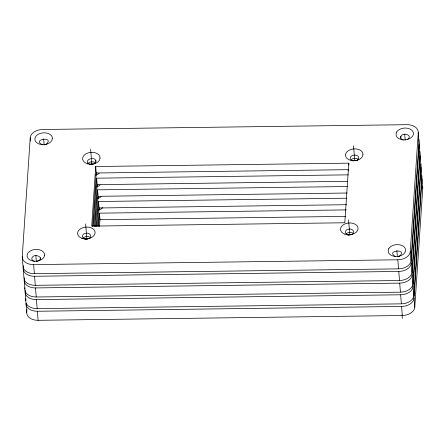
<?xml version="1.0" encoding="UTF-8"?>
<svg xmlns="http://www.w3.org/2000/svg" width="445" height="445" viewBox="0 0 445 445"><rect width="100%" height="100%" fill="white"/><g stroke="black" fill="none" stroke-linecap="round" stroke-linejoin="round"><path stroke-width="0.67" d="M22.929 265.109L22.25 256.682L30.227 137.722A11.954 8.043 -4.6 0 1 42.687 129.495L406.891 124.683A11.954 8.043 -4.6 0 1 418.267 132.599L418.995 141.666L411.019 260.631A11.954 8.043 -4.6 0 1 398.559 268.858L34.354 273.669A11.954 8.043 -4.6 0 1 22.979 265.754M418.94 142.178A11.954 8.043 -4.6 0 1 419.207 144.258L419.935 153.33L411.959 272.29A11.954 8.043 -4.6 0 1 399.499 280.522L35.294 285.334A11.954 8.043 -4.6 0 1 23.919 277.419L23.19 268.346L23.374 265.582M420.842 163.938A11.954 8.043 -4.6 0 1 420.875 164.989L412.899 283.954A11.954 8.043 -4.6 0 1 400.439 292.181L36.234 296.993A11.954 8.043 -4.6 0 1 24.859 289.078L24.264 277.936M24.859 289.078L24.948 287.693M421.782 175.603A11.954 8.043 -4.6 0 1 421.81 176.654L413.833 295.614A11.954 8.043 -4.6 0 1 401.373 303.846L37.174 308.658A11.954 8.043 -4.6 0 1 25.793 300.742L25.159 290.285M25.793 300.742L25.932 298.667M421.754 177.16A11.954 8.043 -4.6 0 1 422.021 179.246L422.75 188.318L414.773 307.278A11.954 8.043 -4.6 0 1 402.313 315.505L38.109 320.317A11.954 8.043 -4.6 0 1 26.733 312.401L26.917 309.637M95.714 166.513L91.72 226.11L344.803 222.767L348.797 163.165L95.714 166.513L96.237 172.994L92.66 226.355M93.45 225.993L96.654 178.178L348.346 174.846M94.39 226.232L97.171 184.653L96.654 178.178M95.13 226.566L97.588 189.837L347.206 186.538M96.114 226.116L98.111 196.317L97.588 189.837M96.86 226.449L98.529 201.502L346.755 198.214M97.844 225.999L99.051 207.976L98.529 201.502M98.584 226.327L99.469 213.161L346.31 209.895M99.524 226.572L99.986 219.641L99.469 213.161M411.019 260.631L410.29 251.559L418.267 132.599M411.959 272.29L411.23 263.218L419.207 144.258M412.899 283.954L412.17 274.882L420.141 155.922A11.954 8.043 -4.6 0 0 419.88 153.837M413.833 295.614L413.105 286.541L421.081 167.581A11.954 8.043 -4.6 0 0 420.814 165.501M414.773 307.278L414.045 298.206L422.021 179.246M90.218 164.372C82.064 161.858 93.1 155.105 95.797 160.489C96.493 162.486 94.524 163.977 92.788 164.3M407.286 139.608C414.54 134.473 399.838 131.453 400.7 138.111L401.485 139.146L403.32 140.025M400.884 136.281L400.823 138.306M40.178 259.357L40.295 257.677M95.903 161.452L95.797 160.489M96.949 173.016L95.975 174.857M97.889 184.675L96.915 186.522M98.829 196.34L97.85 198.181M99.769 207.999L98.79 209.845M88.833 238.687C93.456 236.951 89.278 231.834 85.679 233.375C81.073 233.53 81.641 239.816 86.185 239.193M399.621 256.098C408.032 248.327 385.159 250.335 395.282 256.515M45.334 144.669L44.717 144.847M46.213 144.364C55.169 135.753 30.844 139.441 42.659 144.831M351.467 234.665C356.634 233.147 352.128 227.395 348.285 229.353C343.051 230.048 345.765 236.579 350.165 234.988M399.543 256.148L398.392 256.554M86.419 239.199L87.782 239.032M36.957 261.387C46.847 258.067 32.68 251.542 31.712 258.99L32.758 260.631L34.738 261.41M96.237 172.994L348.624 169.656M97.171 184.653L347.484 181.343M98.111 196.317L347.033 193.024M99.051 207.976L346.583 204.706M99.986 219.641L345.442 216.392M22.25 256.682A11.954 8.043 -4.6 0 0 33.625 264.603L397.83 259.791A11.954 8.043 -4.6 0 0 410.29 251.559M23.19 268.346A11.954 8.043 -4.6 0 0 34.565 276.262L398.77 271.45A11.954 8.043 -4.6 0 0 411.23 263.218M24.125 280.011A11.954 8.043 -4.6 0 0 35.505 287.926L399.71 283.115A11.954 8.043 -4.6 0 0 412.17 274.882M25.065 291.67A11.954 8.043 -4.6 0 0 36.44 299.585L400.645 294.774A11.954 8.043 -4.6 0 0 413.105 286.541M26.733 312.401L26.005 303.334A11.954 8.043 -4.6 0 0 37.38 311.25L401.585 306.438A11.954 8.043 -4.6 0 0 414.045 298.206M420.141 155.922L420.875 164.989M421.081 167.581L421.81 176.654M404.694 133.962L405.189 140.136M397.83 259.791L398.559 268.858M398.77 271.45L399.499 280.522M399.71 283.115L400.439 292.181M400.645 294.774L401.373 303.846M401.585 306.438L402.313 315.505M396.873 250.552L397.374 256.721M402.058 314.993L402.336 318.42M353.536 145.726L354.737 160.623M348.797 163.165L348.952 165.112M348.574 219.808L349.77 234.726M90.635 149.197L91.887 164.745M85.629 223.918L86.881 239.466M43.643 138.734L44.138 144.909M30.227 137.722L30.488 140.965M35.823 255.319L36.323 261.493M33.625 264.603L34.354 273.669M34.565 276.262L35.294 285.334M35.505 287.926L36.234 296.993M36.44 299.585L37.174 308.658M37.38 311.25L38.109 320.317M418.728 139.585A11.954 8.043 -4.6 0 1 418.995 141.666M355.689 160.829A4.383 2.948 -4.6 0 0 357.947 159.727L358.854 157.975L358.18 156.245A4.383 2.948 -4.6 0 0 351.111 156.34A4.383 2.948 -4.6 0 0 352.991 160.868M82.859 238.459A4.394 2.959 -4.6 0 1 86.619 236.523A4.394 2.959 -4.6 0 1 90.663 237.802M346.243 233.803A4.394 2.959 -4.6 0 1 353.341 233.436M87.732 163.977A4.394 2.959 -4.6 0 1 91.258 161.841A4.394 2.959 -4.6 0 1 95.469 162.881M351.361 159.577A4.394 2.959 -4.6 0 1 358.447 159.482M99.163 173.328A8.789 5.913 -4.6 0 1 95.931 175.169M89.973 164.322A8.789 5.913 -4.6 0 1 92.705 163.994M419.668 151.244A11.954 8.043 -4.6 0 1 419.935 153.33M348.73 170.735A8.789 5.913 -4.6 0 1 347.884 170.04M352.874 160.845A8.789 5.913 -4.6 0 1 356.968 160.573M347.912 234.932A8.789 5.913 -4.6 0 1 352.006 234.66M84.967 239.043A8.789 5.913 -4.6 0 1 87.693 238.715M100.097 184.987A8.789 5.913 -4.6 0 1 96.865 186.828M101.037 196.651A8.789 5.913 -4.6 0 1 97.805 198.492M102.745 207.509A8.789 5.913 -4.6 0 1 98.746 210.151M422.483 186.233A11.954 8.043 -4.6 0 1 422.75 188.318M100.025 158.153L99.58 159.994A8.789 5.913 -4.6 0 1 85.896 163.137A8.789 5.913 -4.6 0 1 86.536 153.536A8.789 5.913 -4.6 0 1 99.825 156.323L100.025 158.153M52.332 138.618L51.854 140.459A8.789 5.913 -4.6 0 1 38.17 143.602A8.789 5.913 -4.6 0 1 38.815 134.001A8.789 5.913 -4.6 0 1 52.098 136.787L52.332 138.618M44.522 255.202L44.038 257.043A8.789 5.913 -4.6 0 1 30.355 260.192A8.789 5.913 -4.6 0 1 30.994 250.585A8.789 5.913 -4.6 0 1 44.283 253.372L44.522 255.202M362.975 154.682L362.48 156.518A8.789 5.913 -4.6 0 1 348.797 159.666A8.789 5.913 -4.6 0 1 349.436 150.06A8.789 5.913 -4.6 0 1 362.725 152.852L362.975 154.682M388.663 248.827L388.162 250.663L388.418 252.493A8.789 5.913 -4.6 0 0 401.702 255.285A8.789 5.913 -4.6 0 0 402.347 245.679A8.789 5.913 -4.6 0 0 388.663 248.827M396.595 132.043L396.022 134.078L396.323 136.103A8.789 5.913 -4.6 0 0 409.606 138.656A8.789 5.913 -4.6 0 0 410.245 129.133A8.789 5.913 -4.6 0 0 396.595 132.043M344.575 234.076A8.789 5.913 -4.6 0 0 358.064 228.763A8.789 5.913 -4.6 0 0 345.264 223.796A8.789 5.913 -4.6 0 0 344.575 234.076M81.63 238.186A8.789 5.913 -4.6 0 0 95.119 232.874A8.789 5.913 -4.6 0 0 82.319 227.907A8.789 5.913 -4.6 0 0 81.63 238.186"/></g></svg>
